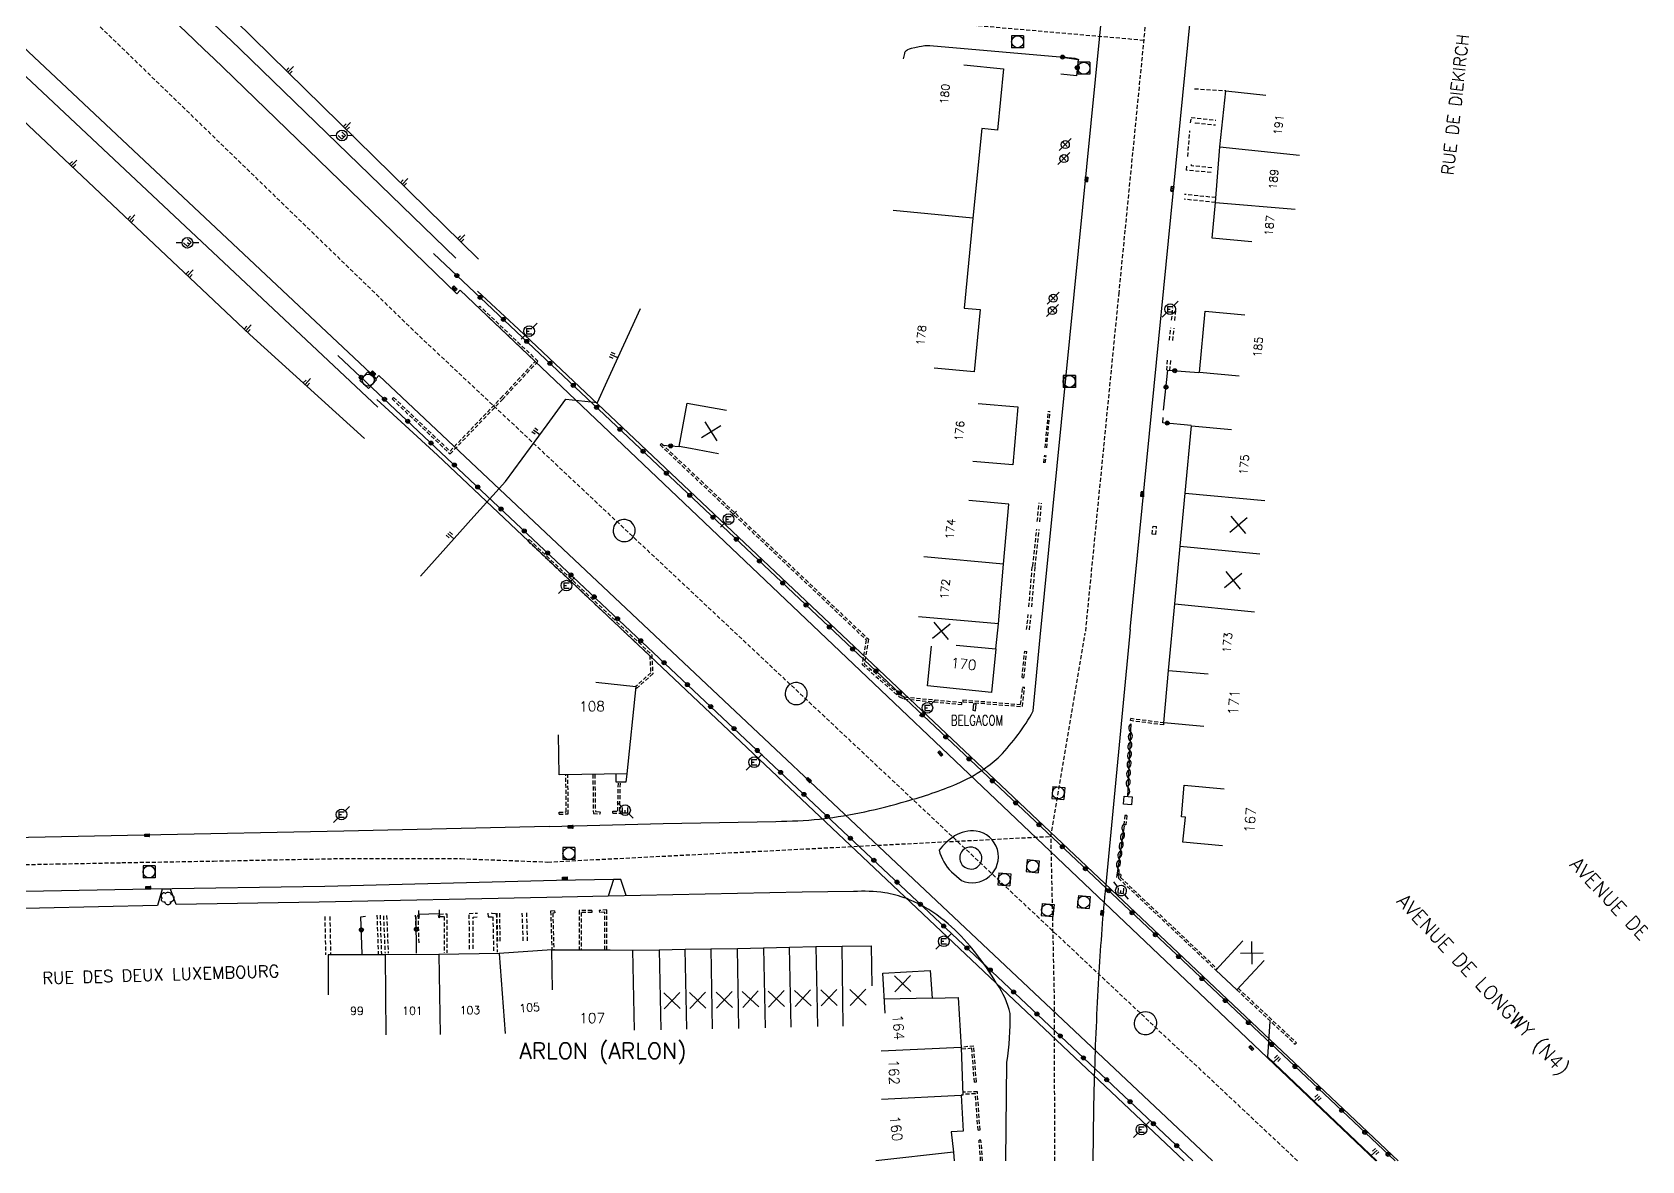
# Model space of a CAD drawing. Header units: millimetres. Extents: x 253999 to 255001, y 43000 to 44000.
# Drawn here: x 254404.2 to 254605.4, y 43000 to 43141 of the extents above; entities that cross this region are included whole.
import ezdxf
from ezdxf.enums import TextEntityAlignment as Align

# ---------------------------------------------------------------- set-up
doc = ezdxf.new("R2010")
doc.units = ezdxf.units.MM
doc.linetypes.add('DASHED', pattern=[0.75, 0.5, -0.25])
doc.layers.get('0').update_dxf_attribs({"linetype": 'CONTINUOUS'})
for name, color, linetype in [('W0001', 6, 'DASHED'), ('W0008', 7, 'CONTINUOUS'), ('W0100', 7, 'CONTINUOUS'), ('W0105', 7, 'CONTINUOUS'), ('W0112', 1, 'DASHED'), ('W0211', 2, 'CONTINUOUS'), ('W0300', 7, 'CONTINUOUS'), ('W0310', 3, 'CONTINUOUS'), ('W0322', 7, 'CONTINUOUS'), ('W0400', 7, 'CONTINUOUS'), ('W0420', 7, 'CONTINUOUS'), ('W0454', 7, 'CONTINUOUS'), ('W0471', 7, 'CONTINUOUS'), ('W0980', 7, 'CONTINUOUS'), ('W0984', 7, 'CONTINUOUS'), ('W0989', 7, 'CONTINUOUS'), ('W0991', 7, 'CONTINUOUS'), ('W1102', 7, 'CONTINUOUS')]:
    doc.layers.add(name, color=color, linetype=linetype)
doc.styles.get("Standard").update_dxf_attribs({"font": 'romans.shx', "width": 0.85})

# ---------------------------------------------------------------- blocks, each defined once
blk = doc.blocks.new('t211o')
at = {"color": 0, "linetype": 'Continuous'}
for p, q in [((-0.29, 0.5), (-0.29, 0)), ((0, 1), (0, 0)), ((0.29, 0.5), (0.29, 0))]:
    blk.add_line(p, q, dxfattribs=at)
blk = doc.blocks.new('t310o')
at = {"color": 0, "linetype": 'Continuous'}
for centre, start, end in [((-0.5, 0.38), 216.8699, 323.1304), ((0.5, -0.37), 36.8699, 143.1303)]:
    blk.add_arc(centre, 0.625, start, end, dxfattribs=at)
blk = doc.blocks.new('t322o')
at = {"color": 0, "linetype": 'Continuous'}
for radius in [0.25, 0.15]:
    blk.add_circle((0, 0), radius, dxfattribs=at)
blk = doc.blocks.new('T471')
for p, q in [((-0.333334, 0.333334), (-0.333334, -0.333334)), ((-0.333334, 0.333334), (0.333334, 0.333334)), ((-0.333334, 0), (0, 0)), ((0.500001, 0.500001), (1.000002, 1.000002)), ((-0.500001, -0.500001), (-1.000002, -1.000002)), ((-0.333334, -0.333334), (0.333334, -0.333334))]:
    blk.add_line(p, q)
blk.add_ellipse((0, 0), major_axis=(0.471405, 0.471405), ratio=1, start_param=5.4977871438, end_param=11.780972451)
blk = doc.blocks.new('T400')
for p, q in [((-0.15, 0.3), (0.15, 0.3)), ((-0.15, -0.25), (-0.15, 0.3)), ((-0.15, 0.15), (0.15, 0.15)), ((-0.15, 0), (0.15, 0)), ((0.15, 0.3), (0.15, -0.25)), ((-0.15, -0.15), (0.15, -0.15)), ((-0.15, -0.25), (-0.15, -0.3)), ((-0.15, -0.3), (0.15, -0.3)), ((0.15, -0.3), (0.15, -0.25))]:
    blk.add_line(p, q)
blk = doc.blocks.new('T420')
for p, q in [((0.75, 0.75), (-0.75, 0.75)), ((-0.75, 0.75), (-0.75, -0.75)), ((0.75, 0.75), (0.75, -0.75)), ((0.75, -0.75), (-0.75, -0.75))]:
    blk.add_line(p, q)
blk.add_ellipse((0, 0), major_axis=(-0.53, 0.53), ratio=1, start_param=3.926991, end_param=10.210176)
blk = doc.blocks.new('t991o')
at = {"color": 0, "linetype": 'Continuous'}
for p, q in [((-1, 1), (1, -1)), ((-1, -1), (1, 1))]:
    blk.add_line(p, q, dxfattribs=at)
blk = doc.blocks.new('t112o')
at = {"color": 0, "linetype": 'Continuous'}
for p, q in [((-0.5, 0.5), (0.5, 0.5)), ((-0.5, -0.5), (-0.5, 0.5)), ((0.5, 0.5), (0.5, -0.5)), ((0.5, -0.5), (-0.5, -0.5))]:
    blk.add_line(p, q, dxfattribs=at)
blk = doc.blocks.new('T454')
for p, q in [((-0.25, 0.25), (0.25, -0.25)), ((-0.25, -0.25), (0.25, 0.25)), ((0.75, 0.75), (0.375, 0.375)), ((-0.375, -0.375), (-0.75, -0.75))]:
    blk.add_line(p, q)
blk.add_ellipse((0, 0), major_axis=(0.354, 0.354), ratio=1, start_param=5.497787143782138, end_param=11.78097245096172)
blk = doc.blocks.new('T300')
for p, q in [((-0.8, 0.51), (-0.86, 0.34)), ((-0.86, 0.34), (-0.86, 0.17)), ((-0.86, 0.17), (-0.74, 0.06)), ((-0.69, 0.63), (-0.8, 0.51)), ((-0.8, -0.06), (-0.74, 0.06)), ((-0.74, 0.06), (-0.69, 0.11)), ((-0.57, 0.69), (-0.69, 0.63)), ((-0.46, 0.69), (-0.57, 0.69)), ((-0.29, 0.63), (-0.46, 0.69)), ((-0.29, 0.63), (-0.17, 0.74)), ((-0.23, 0.57), (-0.29, 0.63)), ((-0.17, 0.74), (-0.06, 0.8)), ((-0.06, 0.8), (0.06, 0.8)), ((0.06, 0.8), (0.23, 0.74)), ((0.23, 0.74), (0.34, 0.63)), ((0.34, 0.63), (0.4, 0.51)), ((0.46, 0.46), (0.34, 0.46)), ((0.4, 0.51), (0.4, 0.46)), ((0.57, 0.4), (0.46, 0.46)), ((0.57, 0.4), (0.69, 0.29)), ((0.69, 0.29), (0.74, 0.17)), ((0.74, 0.06), (0.69, -0.17)), ((0.74, 0.17), (0.74, 0.06)), ((-0.8, -0.17), (-0.8, -0.06)), ((-0.8, -0.23), (-0.8, -0.17)), ((-0.74, -0.34), (-0.8, -0.23)), ((-0.69, -0.4), (-0.74, -0.34)), ((-0.51, -0.46), (-0.69, -0.4)), ((-0.4, -0.46), (-0.51, -0.46)), ((-0.4, -0.46), (-0.34, -0.46)), ((-0.34, -0.46), (-0.34, -0.4)), ((-0.34, -0.51), (-0.34, -0.46)), ((-0.29, -0.63), (-0.34, -0.51)), ((-0.17, -0.74), (-0.29, -0.63)), ((-0.06, -0.8), (-0.17, -0.74)), ((0.06, -0.8), (-0.06, -0.8)), ((0.17, -0.74), (0.06, -0.8)), ((0.23, -0.69), (0.17, -0.74)), ((0.29, -0.46), (0.23, -0.46)), ((0.29, -0.63), (0.23, -0.69)), ((0.46, -0.4), (0.29, -0.46)), ((0.34, -0.51), (0.29, -0.63)), ((0.34, -0.51), (0.34, -0.46)), ((0.57, -0.34), (0.46, -0.4)), ((0.63, -0.29), (0.57, -0.34)), ((0.69, -0.17), (0.63, -0.29))]:
    blk.add_line(p, q)
blk = doc.blocks.new('t105o')
for p, q in [((-0.5, 0), (0.5, 0)), ((0.5, 0), (0.2, 0.1)), ((0.5, 0), (0.2, -0.1))]:
    blk.add_line(p, q)

msp = doc.modelspace()

# ---------------------------------------------------------------- linework, layer by layer
at = {"layer": 'W0001'}
msp.add_line((254468.69, 43037.33), (254531.55, 43040.53), dxfattribs=at)
at = {"layer": 'W0001', "flags": 128}
for points in [[(254452.42, 43103.22), (254314.15, 43237.19), (254293.03, 43266.35), (254244.06, 43321.6), (254232.18, 43337.44), (254216.23, 43354.57), (254147.93, 43441.72), (254082.21, 43535.34), (254048.99, 43586.76), (254030.56, 43620.14), (254018.82, 43645.36), (254012.18, 43661.08), (254007.82, 43671.83)], [(254562.36, 43000), (254452.42, 43103.22)], [(254532.03, 43000), (254531.98, 43020.64), (254531.55, 43040.53), (254535.82, 43065.91)]]:
    msp.add_lwpolyline(points, dxfattribs=at)
at = {"layer": 'W0001'}
for points in [[(254578.05, 43325.9), (254577.33, 43321.37), (254576.68, 43316.84), (254575.96, 43312.52), (254574.95, 43307.51), (254574.16, 43303.44), (254571.07, 43288.66), (254564.77, 43259.68), (254558.88, 43232.9), (254555.73, 43218.62), (254544.62, 43155.06), (254540.02, 43108.46), (254535.82, 43065.91)], [(254543.13, 43139.98), (254518.38, 43142.14), (254514.39, 43142.94), (254512.18, 43144.39), (254510.31, 43146.66), (254503.2, 43179), (254502.81, 43183.08), (254503.79, 43186.72), (254506.28, 43191.02), (254521.62, 43206.03)], [(254396.66, 43036.88), (254407.26, 43037.09), (254415.42, 43037.25), (254426.88, 43037.45), (254426.88, 43037.45), (254441.9, 43037.75), (254457.81, 43037.75), (254468.69, 43037.33)]]:
    msp.add_lwpolyline(points, dxfattribs=at)
at = {"layer": 'W0008'}
for p, q in [((254541.43, 43066.39), (254549.63, 43149.52)), ((254513.24, 43138.36), (254513.09, 43137.68)), ((254476.87, 43079.06), (254476.87, 43079.06)), ((254476.87, 43035.16), (254469.75, 43035.04)), ((254478.47, 43033.13), (254477.78, 43035.16))]:
    msp.add_line(p, q, dxfattribs=at)
at = {"layer": 'W0008', "flags": 128}
for points in [[(254254.06, 43366.49), (254247.35, 43354.77), (254243.12, 43347.91, 0.0746), (254240.89, 43342, 0.0817), (254241.25, 43335.63, 0.0076), (254242.45, 43329.55), (254244.8, 43326.91, -0.0039), (254257.52, 43312.14, 0.0032), (254266.33, 43302.07, 0.0042), (254296.62, 43268.38, 0.0044), (254319.05, 43244.23, 0.0039), (254342.83, 43219.57, 0.0038), (254368.37, 43193.76, 0.005), (254390.23, 43172.47, -0.0019), (254428.09, 43136.61), (254457.29, 43108.32), (254457.72, 43108.79), (254572.14, 43000)], [(254241.74, 43334.81), (254247.13, 43328.98, -0.0099), (254259.89, 43314.17, 0.0048), (254268.67, 43304.13, 0.0036), (254298.92, 43270.48, 0.0045), (254321.31, 43246.38, 0.0039), (254345.06, 43221.75, 0.0038), (254370.57, 43195.98, 0.005), (254392.38, 43174.73, -0.0019), (254430.26, 43138.85), (254457.16, 43112.79)], [(254551.74, 43000), (254447.56, 43098.11), (254447.23, 43097.74), (254401.7, 43140.5), (254381.55, 43159.37, -0.0043), (254349.33, 43190.13, -0.0067), (254309.26, 43230.15, -0.0044), (254282.96, 43257.61, -0.0047), (254256.85, 43285.86, -0.002), (254244.42, 43299.69, -0.0009), (254229.94, 43316.01, 0.0275), (254227.23, 43315.8, 0.1498), (254223.09, 43314.04, 0.1333), (254221.45, 43311.27, 0.0312), (254221.13, 43309.62)], [(254447.41, 43094.14), (254399.99, 43138.68), (254379.83, 43157.55, -0.0043), (254347.58, 43188.34, -0.0067), (254307.47, 43228.4, -0.0044), (254281.14, 43255.9, -0.0047), (254255, 43284.18, -0.002), (254242.55, 43298.03, -0.0009), (254228.07, 43314.35), (254227.08, 43315.69)], [(254479.26, 43079.63, 0.9127), (254477.01, 43078.05)], [(254477.01, 43078.05, 1.0971), (254479.26, 43079.63)], [(254523.15, 43048.94, 0.035472), (254525.17, 43050.56, 0.0611), (254529.34, 43056.2), (254530.2, 43065.43)], [(254541.43, 43066.39), (254538.39, 43034.54, 0.0094)], [(254500.76, 43059.26, 0.9127), (254498.51, 43057.69)], [(254498.51, 43057.69, 1.0971), (254500.76, 43059.26)], [(254502.96, 43042.73, 0.04318), (254513.49, 43044.94, 0.0342), (254519.78, 43047.1, 0.052762), (254523.15, 43048.94)], [(254468.84, 43041.78), (254483.08, 43042.12), (254497.18, 43042.4, 0.02), (254502.64, 43042.69, 0.001318), (254502.96, 43042.73, 0.0342)], [(254522.45, 43038.81, 1.1873), (254520.94, 43036.6)], [(254520.94, 43036.6, 0.8832), (254522.45, 43038.81)], [(254538.39, 43034.54), (254538.3, 43033.65, 0.0094), (254537.5, 43022.86, 0.007318), (254536.96, 43010.59)], [(254513.52, 43032.75, 0.049975), (254510.77, 43033.49, 0.0418), (254506.89, 43033.65), (254500.45, 43033.55), (254476.22, 43033.05)], [(254524.83, 43022.06, 0.005187), (254524.69, 43022.25, 0.0704), (254519.13, 43029.23, 0.0615), (254515.23, 43031.97, 0.032988), (254513.52, 43032.75)], [(254525.89, 43000), (254526.03, 43012.3, 0.0443), (254526.45, 43018.42, 0.089669), (254524.83, 43022.06, 0.0704)], [(254544.77, 43017.3, 0.9503), (254541.94, 43017.22)], [(254541.94, 43017.22, 1.0531), (254544.77, 43017.3)], [(254536.96, 43010.59, 0.004182), (254536.82, 43003.58, 0.002764), (254536.79, 43000, 0.0065)]]:
    msp.add_lwpolyline(points, format="xyb", dxfattribs=at)
at = {"layer": 'W0008'}
for points in [[(254530.2, 43065.43), (254539.23, 43156.54), (254530.59, 43196.35)], [(254516.39, 43139.29), (254516.18, 43139.3), (254516.05, 43139.3), (254515.77, 43139.28), (254515.36, 43139.23), (254515.08, 43139.18), (254514.54, 43139.06), (254514.07, 43138.95), (254513.83, 43138.88), (254513.61, 43138.78), (254513.52, 43138.73), (254513.4, 43138.64), (254513.36, 43138.59), (254513.3, 43138.5), (254513.26, 43138.41), (254513.24, 43138.36)], [(254535.05, 43137.54), (254534.59, 43137.7), (254516.39, 43139.29)], [(254468.84, 43041.78), (254443.17, 43041.17), (254418.23, 43040.69), (254383.09, 43039.98)], [(254469.75, 43035.04), (254440.81, 43034.29), (254419.03, 43033.93), (254381.11, 43033.21), (254367.2, 43032.94), (254313.61, 43031.97), (254263.07, 43030.97), (254241.41, 43030.39), (254209.5, 43029.7), (254109.31, 43027.64), (254064.77, 43026.58), (254060.73, 43026.47), (254057.32, 43026.1), (254055.43, 43025.79), (254051.83, 43024.75), (254048.85, 43023.07), (254047.45, 43022.1), (254045.85, 43020.6), (254044.52, 43018.59), (254043.54, 43016.66), (254042.7, 43013.78), (254041.57, 43010.21), (254039.09, 43001.57), (254038.72, 43000)], [(254468.54, 43032.88), (254440.09, 43032.31), (254422.22, 43032.01), (254421.53, 43033.92), (254420.49, 43033.94), (254419.89, 43031.9), (254382.98, 43031.08)]]:
    msp.add_lwpolyline(points, dxfattribs=at)
at = {"layer": 'W0008', "flags": 128}
for points in [[(254574.94, 43000), (254465, 43103.9), (254459.87, 43108.66)], [(254524.66, 43022.22), (254454.89, 43088.16), (254447.3, 43095.13)], [(254478.54, 43048.33), (254478.4, 43047.31), (254477.21, 43047.29), (254477.19, 43048.32)], [(254477.78, 43035.16), (254476.87, 43035.16), (254476.22, 43033.05), (254468.54, 43032.88)], [(254548.18, 43000), (254524.66, 43022.22)]]:
    msp.add_lwpolyline(points, dxfattribs=at)
msp.add_lwpolyline([(254520.35, 43035.03, 1.1569), (254522.2, 43041.2, 0.1701), (254519.5, 43040.58, 0.0717), (254517.56, 43038.82, 0.1295), (254519.11, 43036.09)], format="xyb", close=True, dxfattribs=at)
at = {"layer": 'W0100'}
for points in [[(254520.64, 43136.91), (254525.62, 43136.43), (254524.88, 43128.77), (254522.89, 43128.96), (254521.79, 43117.75), (254520.7, 43106.53), (254522.69, 43106.34), (254521.93, 43098.55), (254516.95, 43099.04)], [(254556.66, 43114.8), (254551.68, 43115.26), (254552.1, 43119.73), (254552.67, 43126.67), (254553.41, 43133.66), (254558.38, 43133.13)], [(254555.07, 43098.01), (254550.09, 43098.48), (254550.82, 43106.15), (254555.79, 43105.68)], [(254522.43, 43094.63), (254527.41, 43094.19), (254526.77, 43086.93), (254521.79, 43087.37)], [(254546.22, 43061.27), (254547.03, 43069.57), (254547.7, 43076.77), (254548.32, 43083.43), (254549.12, 43091.84), (254554.1, 43091.37)], [(254524.66, 43063.95), (254524.97, 43067.09), (254525.61, 43074.55), (254526.28, 43082.03), (254521.3, 43082.48)], [(254455.09, 43030.85), (254452.52, 43030.79)], [(254469.17, 43026.36), (254462.6, 43025.88), (254455.07, 43025.76), (254448.36, 43025.73), (254441.23, 43025.72), (254441.24, 43020.72)]]:
    msp.add_lwpolyline(points, dxfattribs=at)
at = {"layer": 'W0100', "flags": 128}
for points in [[(254490, 43088.34), (254486.49, 43088.99), (254485.09, 43089.25), (254486.09, 43094.67), (254491.01, 43093.76)], [(254519.68, 43064.44), (254524.66, 43063.95), (254524.12, 43058.52), (254516.12, 43059.32), (254516.61, 43064.3)], [(254550.65, 43054.28), (254545.67, 43054.7), (254546.22, 43061.27), (254551.2, 43060.85)], [(254474.69, 43059.78), (254479.67, 43059.26), (254478.54, 43048.33), (254470.07, 43048.22), (254470, 43053.22)], [(254553, 43039.36), (254548.02, 43039.81), (254548.34, 43042.94), (254547.84, 43042.99), (254548.21, 43046.95), (254553.18, 43046.49)], [(254469.24, 43021.36), (254469.17, 43026.36), (254476.46, 43026.35), (254479.3, 43026.31), (254482.6, 43026.37), (254485.84, 43026.45), (254489.04, 43026.49), (254492.36, 43026.54), (254495.64, 43026.62), (254498.86, 43026.67), (254502.18, 43026.76), (254505.44, 43026.8), (254509.08, 43026.85), (254509.14, 43021.85)], [(254558.18, 43025.03), (254554.77, 43021.35), (254552.15, 43023.82), (254555.51, 43027.5)], [(254510.82, 43018.45), (254510.54, 43023.45), (254516.44, 43023.78), (254516.68, 43020.33), (254519.94, 43020.4), (254520.32, 43014.17), (254520.54, 43008.21), (254520.34, 43008.2), (254520.56, 43003.71), (254519.06, 43003.63), (254519.35, 43001.09), (254519.47, 43000)]]:
    msp.add_lwpolyline(points, dxfattribs=at)
msp.add_lwpolyline([(254521.79, 43056.29), (254522.12, 43056.23), (254522.2, 43057.04), (254521.88, 43057.1)], close=True, dxfattribs=at)
at = {"layer": 'W0112'}
for p, q in [((254549.49, 43133.94), (254553.42, 43133.7)), ((254548.64, 43125.47), (254548.92, 43128.67)), ((254552.1, 43119.73), (254548.18, 43120.13)), ((254552.16, 43120.33), (254548.24, 43120.73)), ((254460.01, 43106.59), (254460.18, 43106.77)), ((254467.44, 43099.9), (254460.18, 43106.77)), ((254467.09, 43099.88), (254460.01, 43106.59)), ((254546.63, 43105.03), (254546.77, 43106.55)), ((254547.03, 43104.99), (254547.16, 43106.52)), ((254546.36, 43102.52), (254546.54, 43104.08)), ((254546.76, 43102.47), (254546.93, 43104.03)), ((254462.81, 43095.28), (254467.09, 43099.88)), ((254462.99, 43095.11), (254467.44, 43099.9)), ((254546.01, 43098.79), (254546.15, 43100.25)), ((254546.4, 43098.75), (254546.55, 43100.21)), ((254449.2, 43095.19), (254449.38, 43095.37)), ((254449.2, 43095.19), (254456.46, 43088.31)), ((254449.38, 43095.37), (254456.45, 43088.66)), ((254456.45, 43088.66), (254462.81, 43095.28)), ((254456.46, 43088.31), (254462.99, 43095.11)), ((254530.83, 43089.08), (254531.24, 43093.66)), ((254531.02, 43089.06), (254531.42, 43093.65)), ((254482.88, 43089.61), (254482.71, 43089.43)), ((254482.71, 43089.43), (254508.46, 43065.08)), ((254482.88, 43089.61), (254508.73, 43065.17)), ((254530.64, 43087.2), (254530.76, 43088.15)), ((254530.83, 43087.18), (254530.95, 43088.12)), ((254529.84, 43079.88), (254530.07, 43082.19)), ((254530.15, 43079.85), (254530.37, 43082.16)), ((254529.28, 43074.29), (254529.77, 43078.92)), ((254529.58, 43074.26), (254530.07, 43078.89)), ((254544.21, 43078.28), (254544.3, 43079.28)), ((254544.3, 43079.28), (254544.75, 43079.23)), ((254544.66, 43078.23), (254544.75, 43079.23)), ((254466.16, 43077.44), (254466.33, 43077.62)), ((254466.16, 43077.44), (254481.41, 43063.11)), ((254466.33, 43077.62), (254481.66, 43063.23)), ((254544.66, 43078.23), (254544.21, 43078.28)), ((254528.78, 43069.23), (254529.22, 43074.29)), ((254529.15, 43069.19), (254529.58, 43074.26)), ((254529.22, 43074.29), (254529.28, 43074.29)), ((254528.5, 43066.36), (254528.71, 43068.27)), ((254528.87, 43066.32), (254529.08, 43068.23)), ((254508.46, 43065.08), (254507.95, 43062)), ((254508.73, 43065.17), (254508.22, 43062.1)), ((254481.41, 43063.11), (254481.53, 43060.96)), ((254481.66, 43063.23), (254481.79, 43060.86)), ((254527.93, 43060.39), (254528.27, 43063.67)), ((254528.17, 43060.36), (254528.52, 43063.65)), ((254528.27, 43063.67), (254528.52, 43063.65)), ((254481.79, 43060.86), (254479.63, 43058.89)), ((254481.53, 43060.96), (254479.67, 43059.26)), ((254507.95, 43062), (254512.61, 43057.96)), ((254508.22, 43062.1), (254512.74, 43058.17)), ((254527.75, 43057.01), (254528.01, 43059.19)), ((254527.93, 43060.39), (254528.17, 43060.36)), ((254527.97, 43056.75), (254528.25, 43059.16)), ((254528.01, 43059.19), (254528.25, 43059.16)), ((254512.61, 43057.96), (254513.2, 43057.7)), ((254512.74, 43058.17), (254513.26, 43057.95)), ((254513.2, 43057.7), (254520.39, 43057.01)), ((254513.26, 43057.95), (254520.42, 43057.26)), ((254520.39, 43057.01), (254520.42, 43057.26)), ((254520.55, 43057.58), (254520.53, 43057.34)), ((254520.53, 43057.34), (254527.97, 43056.75)), ((254520.55, 43057.58), (254527.75, 43057.01)), ((254541.5, 43054.99), (254541.53, 43055.24)), ((254545.64, 43054.45), (254541.5, 43054.99)), ((254545.67, 43054.7), (254541.53, 43055.24)), ((254545.64, 43054.45), (254545.67, 43054.7)), ((254470.98, 43043.58), (254470.92, 43048.23)), ((254471.23, 43043.34), (254471.17, 43048.24)), ((254474.3, 43048.28), (254474.36, 43043.39)), ((254474.54, 43048.28), (254474.61, 43043.62)), ((254477.41, 43043.68), (254477.49, 43047.29)), ((254477.66, 43043.67), (254477.74, 43047.3)), ((254470.09, 43043.56), (254470.98, 43043.58)), ((254470.1, 43043.31), (254470.09, 43043.56)), ((254470.1, 43043.31), (254471.23, 43043.34)), ((254474.36, 43043.39), (254475.23, 43043.34)), ((254474.61, 43043.62), (254475.24, 43043.59)), ((254475.23, 43043.34), (254475.24, 43043.59)), ((254476.8, 43043.45), (254476.81, 43043.7)), ((254476.8, 43043.45), (254477.95, 43043.41)), ((254476.81, 43043.7), (254477.41, 43043.68)), ((254477.96, 43043.66), (254477.66, 43043.67)), ((254477.95, 43043.41), (254477.96, 43043.66)), ((254540.76, 43043.16), (254540.67, 43041.98)), ((254541.01, 43043.14), (254540.76, 43043.16)), ((254541.01, 43043.14), (254540.92, 43041.96)), ((254540.92, 43041.96), (254540.67, 43041.98)), ((254540.04, 43035.81), (254539.97, 43035.31)), ((254539.97, 43035.31), (254552.15, 43023.82)), ((254540.28, 43035.78), (254540.04, 43035.81)), ((254540.28, 43035.78), (254540.23, 43035.4)), ((254540.23, 43035.4), (254552.31, 43023.99)), ((254469.52, 43031.23), (254469.02, 43031.17)), ((254469.02, 43031.17), (254469.17, 43026.36)), ((254469.55, 43030.98), (254469.28, 43030.95)), ((254469.28, 43030.95), (254469.42, 43026.36)), ((254469.52, 43031.23), (254469.55, 43030.98)), ((254472.6, 43031.26), (254472.58, 43026.35)), ((254474.17, 43031.27), (254472.6, 43031.26)), ((254472.85, 43031.01), (254472.83, 43026.35)), ((254474.18, 43031.02), (254472.85, 43031.01)), ((254474.17, 43031.27), (254474.18, 43031.02)), ((254476.06, 43031.34), (254475.1, 43031.26)), ((254475.1, 43031.26), (254475.12, 43031.02)), ((254475.81, 43031.07), (254475.12, 43031.02)), ((254475.79, 43026.35), (254475.81, 43031.07)), ((254476.04, 43026.35), (254476.06, 43031.34)), ((254554.77, 43021.35), (254562.06, 43014.57)), ((254554.95, 43021.55), (254562.23, 43014.75)), ((254521.89, 43014.34), (254520.32, 43014.17)), ((254522.22, 43009.86), (254521.89, 43014.34)), ((254562.06, 43014.57), (254562.23, 43014.75)), ((254521.66, 43014.06), (254520.33, 43013.92)), ((254521.97, 43009.84), (254521.66, 43014.06)), ((254522.35, 43008.6), (254520.53, 43008.59)), ((254522.11, 43008.35), (254520.54, 43008.34)), ((254521.97, 43009.84), (254522.22, 43009.86)), ((254522.43, 43003.84), (254522.11, 43008.35)), ((254522.68, 43003.86), (254522.35, 43008.6)), ((254522.43, 43003.84), (254522.68, 43003.86)), ((254522.8, 43002.59), (254522.56, 43002.57)), ((254522.76, 43000), (254522.56, 43002.57)), ((254523.01, 43000), (254522.8, 43002.59))]:
    msp.add_line(p, q, dxfattribs=at)
for points in [[(254549, 43129.66), (254549.07, 43130.34), (254552.15, 43130)], [(254549.6, 43129.6), (254549.61, 43129.68), (254552.09, 43129.41)], [(254551.58, 43123.47), (254548.5, 43123.75), (254548.52, 43124.48)], [(254551.64, 43124.07), (254549.11, 43124.3), (254549.12, 43124.47)], [(254440.79, 43030.52), (254440.9, 43025.73)], [(254441.42, 43030.53), (254441.53, 43025.75)], [(254447.31, 43030.68), (254447.48, 43025.82)], [(254447.7, 43030.69), (254447.87, 43025.83)], [(254448.13, 43030.62), (254448.33, 43025.93)], [(254448.52, 43030.64), (254448.72, 43025.95)], [(254452.11, 43030.7), (254452.22, 43027.23)], [(254452.44, 43030.71), (254452.54, 43027.25)], [(254455.13, 43030.83), (254456.04, 43030.85), (254456.05, 43026)], [(254455.14, 43030.51), (254455.71, 43030.51), (254455.73, 43026)], [(254458.89, 43026.46), (254458.85, 43030.91), (254459.9, 43030.95)], [(254459.36, 43026.47), (254459.33, 43030.45), (254459.92, 43030.47)], [(254461.18, 43030.94), (254461.21, 43030.5), (254461.8, 43030.48), (254461.89, 43026.04)], [(254461.62, 43030.98), (254461.62, 43030.93), (254462.23, 43030.9), (254462.34, 43026.05)], [(254462.29, 43030.93), (254462.37, 43027.3)], [(254462.61, 43030.93), (254462.69, 43027.31)], [(254465.6, 43027.47), (254465.48, 43030.95)], [(254466.15, 43027.49), (254466.03, 43030.97)]]:
    msp.add_lwpolyline(points, dxfattribs=at)
at = {"layer": 'W0211', "flags": 128}
for points in [[(254225.56, 43311.5), (254344.63, 43185.18), (254431.43, 43103.23), (254445.74, 43090.26)], [(254275.47, 43300.45), (254347.06, 43223.38), (254460, 43112.63)], [(254452.75, 43073.04), (254459.43, 43080.49), (254463.36, 43084.87), (254468.58, 43091.93), (254470.91, 43095.17), (254474.86, 43094.73), (254476.08, 43097.39), (254480.26, 43106.47)], [(254558.88, 43017.39), (254558.59, 43012.99), (254572.28, 43000)]]:
    msp.add_lwpolyline(points, dxfattribs=at)
at = {"layer": 'W0310'}
for p, q in [((254541.53, 43054.58), (254541.11, 43045.52)), ((254540.68, 43041.83), (254539.73, 43035.41))]:
    msp.add_line(p, q, dxfattribs=at)
at = {"layer": 'W0322'}
for p, q in [((254454.39, 43113.35), (254574.54, 43000)), ((254482.98, 43089.4), (254485.09, 43089.25))]:
    msp.add_line(p, q, dxfattribs=at)
for points in [[(254532.97, 43137.89), (254534.95, 43137.59), (254534.73, 43135.56), (254532.76, 43135.76)], [(254545.63, 43093.8), (254546.14, 43098.77), (254550.01, 43098.5)], [(254549.05, 43091.87), (254545.52, 43092.21), (254545.58, 43092.88)], [(254445.47, 43025.85), (254445.31, 43030.48), (254445.87, 43030.55)], [(254452.27, 43025.93), (254452.22, 43030.53)]]:
    msp.add_lwpolyline(points, dxfattribs=at)
at = {"layer": 'W0322', "flags": 128}
msp.add_lwpolyline([(254549.26, 43000), (254442.44, 43100.63)], dxfattribs=at)
at = {"layer": 'W1102'}
for p, q in [((254552.67, 43126.67), (254562.61, 43125.62)), ((254552.1, 43119.73), (254562.06, 43118.91)), ((254521.79, 43117.75), (254511.84, 43118.72)), ((254548.32, 43083.43), (254558.28, 43082.48)), ((254547.7, 43076.77), (254557.66, 43075.84)), ((254525.61, 43074.55), (254515.65, 43075.44)), ((254547.03, 43069.57), (254556.98, 43068.6)), ((254524.97, 43067.09), (254515, 43067.95)), ((254479.49, 43016.31), (254479.3, 43026.31)), ((254482.6, 43026.37), (254482.81, 43016.37)), ((254486.03, 43016.45), (254485.84, 43026.45)), ((254489.04, 43026.49), (254489.19, 43016.49)), ((254492.56, 43016.54), (254492.36, 43026.54)), ((254495.64, 43026.62), (254495.84, 43016.63)), ((254499.06, 43016.68), (254498.86, 43026.67)), ((254502.18, 43026.76), (254502.37, 43016.76)), ((254505.58, 43016.8), (254505.44, 43026.8)), ((254448.36, 43025.73), (254448.42, 43015.73)), ((254455.07, 43025.76), (254455.22, 43015.77)), ((254462.6, 43025.88), (254463.32, 43015.91)), ((254516.68, 43020.33), (254510.72, 43020.2)), ((254520.32, 43014.17), (254510.33, 43013.69)), ((254510.35, 43007.72), (254520.34, 43008.2)), ((254519.35, 43001.09), (254509.68, 43000))]:
    msp.add_line(p, q, dxfattribs=at)

# ---------------------------------------------------------------- block references
at = {"layer": 'W0105'}
for p, rotation in [((254452.52, 43030.79), 271.651029659128), ((254455.09, 43030.85), 271.8260758419924)]:
    msp.add_blockref('t105o', p, dxfattribs=dict(at, rotation=rotation))
at = {"layer": 'W0112', "rotation": 84.87180000000001}
msp.add_blockref('t112o', (254541.14, 43045.03), dxfattribs=at)
at = {"layer": 'W0211'}
for p, rotation in [((254436.18, 43135.99), 315.5616046468511), ((254443.32, 43128.99), 315.5616046468511), ((254409.12, 43124.3), 316.6466852765816), ((254450.46, 43121.99), 315.5616046468511), ((254416.39, 43117.44), 316.6466852765816), ((254457.6, 43114.99), 315.5616046468511), ((254423.66, 43110.57), 316.6466852765816), ((254430.93, 43103.71), 316.6466852765816), ((254476.51, 43100.72), 245.2878463385829), ((254438.33, 43096.98), 317.7973581879081), ((254466.86, 43091.3), 233.5470365221598), ((254456.18, 43078.36), 228.0963869633793), ((254560.05, 43012.97), 133.7451570448548), ((254565.1, 43008.09), 133.7451570448548), ((254572.3, 43001.34), 133.7451570448548)]:
    msp.add_blockref('t211o', p, dxfattribs=dict(at, rotation=rotation))
at = {"layer": 'W0300'}
msp.add_blockref('T300', (254421.2, 43032.77), dxfattribs=at)
at = {"layer": 'W0310'}
for p, rotation in [((254541.49, 43053.59), 267.3304109975959), ((254541.43, 43052.44), 267.3304109975959), ((254541.33, 43050.13), 267.3304109975959), ((254541.38, 43051.29), 267.3304109975959), ((254541.22, 43047.82), 267.3304109975959), ((254541.27, 43048.98), 267.3304109975959), ((254541.16, 43046.67), 267.3304109975959), ((254540.4, 43039.98), 261.5748761529875), ((254540.57, 43041.13), 261.5748761529875), ((254540.07, 43037.7), 261.5748761529875), ((254540.23, 43038.84), 261.5748761529875), ((254539.9, 43036.56), 261.5748761529875)]:
    msp.add_blockref('t310o', p, dxfattribs=dict(at, rotation=rotation))
at = {"layer": 'W0322'}
for p, rotation in [((254532.99, 43137.89), 351.266891645455), ((254534.84, 43136.57), 263.8984488939328), ((254457.3, 43110.6), 316.6681184560627), ((254460.21, 43107.86), 316.6681184560627), ((254463.12, 43105.11), 316.6681184560627), ((254466.03, 43102.37), 316.6681184560627), ((254468.94, 43099.62), 316.6681184560627), ((254547.02, 43098.71), 355.963849613007), ((254445.35, 43097.89), 136.7090333386516), ((254471.85, 43096.88), 316.6681184560627), ((254545.93, 43096.66), 84.14223164731531), ((254448.26, 43095.15), 136.7090333386516), ((254451.17, 43092.4), 136.7090333386516), ((254474.76, 43094.13), 316.6681184560627), ((254477.67, 43091.39), 316.6681184560627), ((254546.07, 43092.16), 174.4563979842483), ((254454.09, 43089.66), 136.7090333386516), ((254480.58, 43088.64), 316.6681184560627), ((254457, 43086.92), 136.7090333386516), ((254483.49, 43085.9), 316.6681184560627), ((254459.91, 43084.18), 136.7090333386516), ((254486.4, 43083.15), 316.6681184560627), ((254462.82, 43081.43), 136.7090333386516), ((254489.3, 43080.41), 316.6681184560627), ((254465.73, 43078.69), 136.7090333386516), ((254492.21, 43077.66), 316.6681184560627), ((254468.64, 43075.95), 136.7090333386516), ((254495.12, 43074.92), 316.6681184560627), ((254471.56, 43073.2), 136.7090333386516), ((254498.03, 43072.17), 316.6681184560627), ((254474.47, 43070.46), 136.7090333386516), ((254500.94, 43069.43), 316.6681184560627), ((254477.38, 43067.72), 136.7090333386516), ((254503.85, 43066.68), 316.6681184560627), ((254480.29, 43064.98), 136.7090333386516), ((254483.2, 43062.23), 136.7090333386516), ((254506.76, 43063.94), 316.6681184560627), ((254509.67, 43061.19), 316.6681184560627), ((254486.11, 43059.49), 136.7090333386516), ((254512.58, 43058.45), 316.6681184560627), ((254489.02, 43056.75), 136.7090333386516), ((254515.49, 43055.7), 316.6681184560627), ((254491.94, 43054), 136.7090333386516), ((254518.4, 43052.96), 316.6681184560627), ((254494.85, 43051.26), 136.7090333386516), ((254521.31, 43050.21), 316.6681184560627), ((254497.76, 43048.52), 136.7090333386516), ((254524.22, 43047.47), 316.6681184560627), ((254500.67, 43045.78), 136.7090333386516), ((254527.13, 43044.72), 316.6681184560627), ((254503.58, 43043.03), 136.7090333386516), ((254530.04, 43041.98), 316.6681184560627), ((254506.49, 43040.29), 136.7090333386516), ((254532.95, 43039.23), 316.6681184560627), ((254509.41, 43037.55), 136.7090333386516), ((254535.86, 43036.49), 316.6681184560627), ((254512.32, 43034.81), 136.7090333386516), ((254515.23, 43032.06), 136.7090333386516), ((254538.77, 43033.74), 316.6681184560627), ((254541.68, 43031), 316.6681184560627), ((254445.37, 43028.85), 92.077174765227), ((254452.24, 43028.93), 90.6598309577144), ((254518.14, 43029.32), 136.7090333386516), ((254544.59, 43028.25), 316.6681184560627), ((254521.05, 43026.58), 136.7090333386516), ((254547.5, 43025.51), 316.6681184560627), ((254523.96, 43023.83), 136.7090333386516), ((254550.41, 43022.76), 316.6681184560627), ((254526.87, 43021.09), 136.7090333386516), ((254553.32, 43020.02), 316.6681184560627), ((254529.79, 43018.35), 136.7090333386516), ((254556.22, 43017.27), 316.6681184560627), ((254532.7, 43015.61), 136.7090333386516), ((254559.13, 43014.53), 316.6681184560627), ((254535.61, 43012.86), 136.7090333386516), ((254562.04, 43011.78), 316.6681184560627), ((254538.52, 43010.12), 136.7090333386516), ((254564.95, 43009.04), 316.6681184560627), ((254541.43, 43007.38), 136.7090333386516), ((254567.86, 43006.29), 316.6681184560627), ((254544.34, 43004.63), 136.7090333386516), ((254547.26, 43001.89), 136.7090333386516), ((254570.77, 43003.55), 316.6681184560627), ((254573.68, 43000.8), 316.6681184560627)]:
    msp.add_blockref('t322o', p, dxfattribs=dict(at, rotation=rotation))
msp.add_blockref('t322o', (254484.03, 43089.32), dxfattribs=at)
at = {"layer": 'W0400'}
for p, rotation in [((254535.99, 43122.62), 354.5705253530519), ((254546.71, 43121.44), 354.3824437779256), ((254457.02, 43109), 46.51310000000004), ((254446.86, 43098.4), 46.51310000000004), ((254542.96, 43083.27), 176.2613765577992), ((254517.73, 43050.9), 42.76938513736241), ((254501.3, 43047.56), 48.33265143873769), ((254418.59, 43040.66), 90), ((254471.52, 43041.72), 90), ((254418.74, 43034.12), 90), ((254470.82, 43035.3), 90), ((254537.94, 43030.96), 174.8718), ((254556.58, 43014.1), 45.03403180364418)]:
    msp.add_blockref('T400', p, dxfattribs=dict(at, rotation=rotation))
at = {"layer": 'W0420'}
for p in [(254527.38, 43139.81), (254535.66, 43136.5), (254533.82, 43097.36), (254533.85, 43097.38), (254471.31, 43038.38), (254418.83, 43036.1)]:
    msp.add_blockref('T420', p, dxfattribs=at)
for p, rotation in [((254446.22, 43097.53), 316.5131), ((254532.47, 43045.96), 84.87180000000001), ((254529.26, 43036.81), 84.87180000000001), ((254525.71, 43035.16), 84.87180000000001), ((254535.65, 43032.33), 84.87180000000001), ((254531.12, 43031.33), 84.87180000000001)]:
    msp.add_blockref('T420', p, dxfattribs=dict(at, rotation=rotation))
at = {"layer": 'W0454'}
for p in [(254533.34, 43126.96), (254533.17, 43125.21), (254531.72, 43106.22), (254531.83, 43107.77)]:
    msp.add_blockref('T454', p, dxfattribs=at)
at = {"layer": 'W0471'}
for p, rotation in [((254442.93, 43128.1), 136.1924), ((254423.63, 43114.7), 136.1924), ((254478.32, 43043.8), 90), ((254540.29, 43033.76), 84.87180000000001)]:
    msp.add_blockref('T471', p, dxfattribs=dict(at, rotation=rotation))
for p in [(254546.45, 43106.4), (254466.33, 43103.65), (254491.24, 43080.17), (254470.99, 43071.86), (254516.1, 43056.59), (254494.45, 43049.79), (254442.88, 43043.26), (254518.15, 43027.42), (254542.85, 43003.92)]:
    msp.add_blockref('T471', p, dxfattribs=at)
at = {"layer": 'W0991'}
for p, rotation in [((254489.09, 43091.13), 77.06289629567804), ((254554.98, 43079.45), 84.65964631658315), ((254554.33, 43072.52), 84.64072666841263), ((254517.85, 43066.2), 84.44843168077945), ((254556.66, 43025.98), 45.85773397023456), ((254513, 43022.12), 1.487316814847942), ((254484.2, 43020.01), 1.487316814847942), ((254487.4, 43020.06), 1.487316814847942), ((254490.73, 43020.11), 1.487316814847942), ((254494, 43020.19), 1.487316814847942), ((254497.23, 43020.24), 1.487316814847942), ((254500.54, 43020.32), 1.487316814847942), ((254503.81, 43020.37), 1.487316814847942), ((254507.44, 43020.42), 1.487316814847942)]:
    msp.add_blockref('t991o', p, dxfattribs=dict(at, rotation=rotation))

# ---------------------------------------------------------------- texts
at = {"layer": 'W0980'}
msp.add_text('ARLON (ARLON)', height=2, dxfattribs=at).set_placement((254475.57, 43013.59), align=Align.MIDDLE)
at = {"layer": 'W0984', "width": 0.75}
msp.add_text('BELGACOM', height=1.25, dxfattribs=at).set_placement((254522.31, 43055.03), align=Align.MIDDLE)
at = {"layer": 'W0989'}
for s, height, rotation, p in [('RUE DE DIEKIRCH', 1.5, 83.6295, (254582.07, 43131.96)), ('AVENUE DE LONGWY (N4)', 1.75, 313.4027, (254607.11, 43026.52)), ('AVENUE DE LONGWY (N4)', 1.75, 313.4027, (254585.48, 43021.93)), ('RUE DES DEUX LUXEMBOURG', 1.5, 1.7449, (254420.3, 43023.27))]:
    msp.add_text(s, height=height, rotation=rotation, dxfattribs=at).set_placement(p, align=Align.MIDDLE)
at = {"layer": 'W0991'}
for s, height, rotation, p in [('180', 1, 84.5102, (254518.28, 43133.27)), ('191', 1, 83.9372, (254560, 43129.43)), ('189', 1, 85.3047, (254559.36, 43122.63)), ('187', 1, 84.6299, (254558.86, 43116.84)), ('178', 1, 84.4161, (254515.34, 43103.13)), ('185', 1, 84.5995, (254557.42, 43101.66)), ('176', 1, 84.9294, (254520.12, 43091.18)), ('175', 1, 84.5735, (254555.69, 43086.97)), ('174', 1, 84.8767, (254518.97, 43078.92)), ('172', 1, 85.078, (254518.31, 43071.42)), ('173', 1, 84.4432, (254553.59, 43064.74)), ('170', 1.25, 354.2987, (254520.63, 43062.06)), ('171', 1.25, 85.2011, (254554.41, 43057.27)), ('108', 1.25, 0.746, (254474.19, 43056.78)), ('167', 1.25, 85.3806, (254556.45, 43042.57)), ('99', 1, 0.0804, (254444.81, 43018.73)), ('101', 1, 0.2908, (254451.75, 43018.75)), ('103', 1, 0.8899, (254458.94, 43018.82)), ('105', 1, 4.1335, (254466.39, 43019.14)), ('107', 1.25, 359.6463, (254474.2, 43017.83)), ('164', 1.25, 273.5174, (254512.49, 43016.69)), ('162', 1.25, 272.109, (254511.93, 43011.07)), ('160', 1.25, 276.4314, (254512.2, 43004.04))]:
    msp.add_text(s, height=height, rotation=rotation, dxfattribs=at).set_placement(p, align=Align.MIDDLE)

doc.saveas('drawing.dxf')
